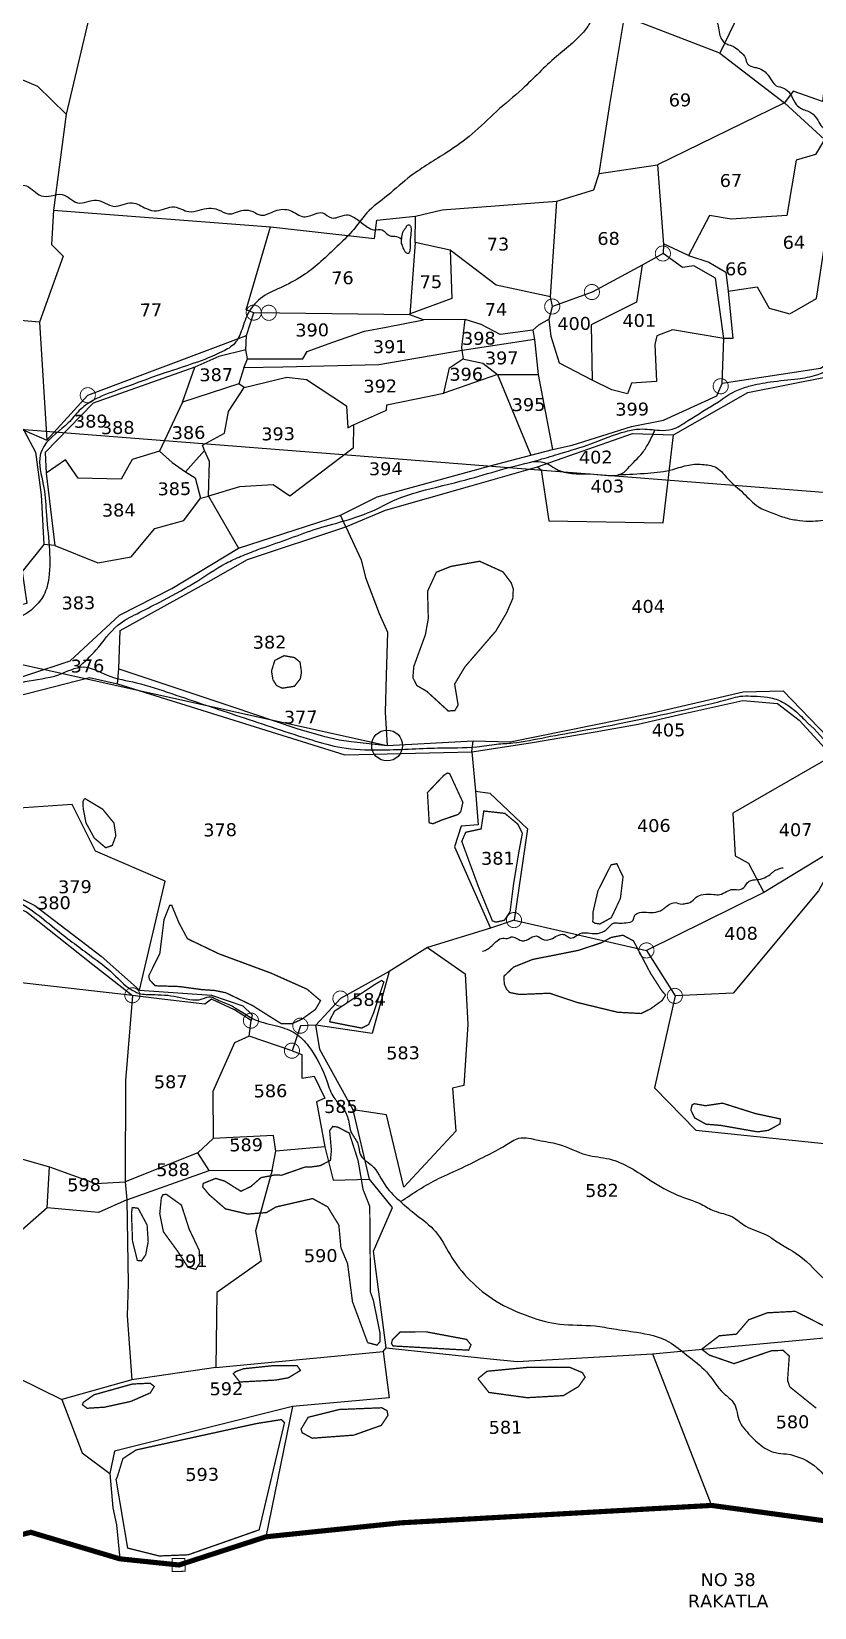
# Model space of a CAD drawing. Header units: inches. Extents: x 732949 to 750565, y 1640350 to 1646067.
# Drawn here: x 743009 to 744228, y 1641707 to 1644160 of the extents above; entities that cross this region are included whole.
import ezdxf
from ezdxf.enums import TextEntityAlignment as Align

# ---------------------------------------------------------------- set-up
doc = ezdxf.new("R2010")
doc.units = ezdxf.units.IN
doc.header["$MEASUREMENT"] = 0
doc.linetypes.add('ACAD_ISO02W100', pattern=[15, 12, -3])
for name, color, linetype in [('HILL', 223, 'Continuous'), ('PLOT', 7, 'Continuous'), ('PLOT NO', 7, 'Continuous'), ('ROADS', 6, 'Continuous'), ('TANKS-STREAM', 4, 'Continuous'), ('VILLAGE BOUNDRY', 5, 'Continuous'), ('VILLAGE STONES', 240, 'Continuous')]:
    doc.layers.add(name, color=color, linetype=linetype)
doc.styles.get("Standard").update_dxf_attribs({"font": 'verdana.ttf'})

msp = doc.modelspace()

# ---------------------------------------------------------------- hatches: boundary and pattern name
at = {"layer": 'VILLAGE STONES'}
h = msp.add_hatch(color=256, dxfattribs=at)
edge = h.paths.add_edge_path(flags=16)
edge.add_arc((743991.7, 1643814.8), 11.1, -4.323, 355.677)
edge = h.paths.add_edge_path()
edge.add_arc((743991.7, 1643814.8), 12.5, -4.323, 355.677)
h = msp.add_hatch(color=256, dxfattribs=at)
edge = h.paths.add_edge_path(flags=16)
edge.add_arc((743881.2, 1643754.8), 11.1, -4.323, 355.677)
edge = h.paths.add_edge_path()
edge.add_arc((743881.2, 1643754.8), 12.5, -4.323, 355.677)
h = msp.add_hatch(color=256, dxfattribs=at)
edge = h.paths.add_edge_path(flags=16)
edge.add_arc((743355, 1643722.8), 11.1, -4.323, 355.677)
edge = h.paths.add_edge_path()
edge.add_arc((743355, 1643722.8), 12.5, -4.323, 355.677)
h = msp.add_hatch(color=256, dxfattribs=at)
edge = h.paths.add_edge_path(flags=16)
edge.add_arc((743378.4, 1643722.5), 11.1, -4.323, 355.677)
edge = h.paths.add_edge_path()
edge.add_arc((743378.4, 1643722.5), 12.5, -4.323, 355.677)
h = msp.add_hatch(color=256, dxfattribs=at)
edge = h.paths.add_edge_path(flags=16)
edge.add_arc((743819.5, 1643732.3), 11.1, -4.323, 355.677)
edge = h.paths.add_edge_path()
edge.add_arc((743819.5, 1643732.3), 12.5, -4.323, 355.677)
h = msp.add_hatch(color=256, dxfattribs=at)
edge = h.paths.add_edge_path(flags=16)
edge.add_arc((744081.7, 1643608.2), 11.1, -4.323, 355.677)
edge = h.paths.add_edge_path()
edge.add_arc((744081.7, 1643608.2), 12.5, -4.323, 355.677)
h = msp.add_hatch(color=256, dxfattribs=at)
edge = h.paths.add_edge_path(flags=16)
edge.add_arc((743096.7, 1643594.2), 11.1, -4.323, 355.677)
edge = h.paths.add_edge_path()
edge.add_arc((743096.7, 1643594.2), 12.5, -4.323, 355.677)
h = msp.add_hatch(color=256, dxfattribs=at)
edge = h.paths.add_edge_path(flags=16)
edge.add_arc((743760, 1642777.3), 11.1, -4.323, 355.677)
edge = h.paths.add_edge_path()
edge.add_arc((743760, 1642777.3), 12.5, -4.323, 355.677)
h = msp.add_hatch(color=256, dxfattribs=at)
edge = h.paths.add_edge_path(flags=16)
edge.add_arc((743966.1, 1642730.1), 11.1, -4.323, 355.677)
edge = h.paths.add_edge_path()
edge.add_arc((743966.1, 1642730.1), 12.5, -4.323, 355.677)
h = msp.add_hatch(color=256, dxfattribs=at)
edge = h.paths.add_edge_path(flags=16)
edge.add_arc((743166.1, 1642660.3), 11.1, -4.323, 355.677)
edge = h.paths.add_edge_path()
edge.add_arc((743166.1, 1642660.3), 12.5, -4.323, 355.677)
h = msp.add_hatch(color=256, dxfattribs=at)
edge = h.paths.add_edge_path(flags=16)
edge.add_arc((743489.9, 1642655.2), 11.1, -4.323, 355.677)
edge = h.paths.add_edge_path()
edge.add_arc((743489.9, 1642655.2), 12.5, -4.323, 355.677)
h = msp.add_hatch(color=256, dxfattribs=at)
edge = h.paths.add_edge_path(flags=16)
edge.add_arc((744010.3, 1642659.3), 11.1, -4.323, 355.677)
edge = h.paths.add_edge_path()
edge.add_arc((744010.3, 1642659.3), 12.5, -4.323, 355.677)
h = msp.add_hatch(color=256, dxfattribs=at)
edge = h.paths.add_edge_path(flags=16)
edge.add_arc((743350.6, 1642620.9), 11.1, -4.323, 355.677)
edge = h.paths.add_edge_path()
edge.add_arc((743350.6, 1642620.9), 12.5, -4.323, 355.677)
h = msp.add_hatch(color=256, dxfattribs=at)
edge = h.paths.add_edge_path(flags=16)
edge.add_arc((743427.5, 1642613), 11.1, -4.323, 355.677)
edge = h.paths.add_edge_path()
edge.add_arc((743427.5, 1642613), 12.5, -4.323, 355.677)
h = msp.add_hatch(color=256, dxfattribs=at)
edge = h.paths.add_edge_path(flags=16)
edge.add_arc((743414.4, 1642574.1), 11.1, -4.323, 355.677)
edge = h.paths.add_edge_path()
edge.add_arc((743414.4, 1642574.1), 12.5, -4.323, 355.677)

# ---------------------------------------------------------------- linework, layer by layer
at = {"layer": 'HILL', "ltscale": 10, "const_width": 2.03}
for points in [[(743624.2, 1643133.4), (743657.6, 1643102.8), (743667.9, 1643103.4), (743673, 1643112), (743667.6, 1643144.7), (743683.9, 1643171.8), (743731.8, 1643227.2), (743748.3, 1643255.3), (743758.1, 1643277.9), (743758.9, 1643292.7), (743755.5, 1643302.4), (743742.8, 1643319.3), (743706.5, 1643335.8), (743661.9, 1643327.8), (743639.2, 1643318.8), (743625.5, 1643289.1), (743626.6, 1643246.7), (743622.1, 1643221.6), (743604.1, 1643172.2), (743602.6, 1643154.5), (743608.8, 1643142.3), (743624.2, 1643133.4)], [(743390.4, 1643142.5), (743399.2, 1643138.2), (743418.3, 1643141.2), (743427.4, 1643152.9), (743429.3, 1643163.4), (743426.9, 1643178.9), (743418.4, 1643185.9), (743402, 1643188.8), (743387.7, 1643181.4), (743382.6, 1643165), (743384.8, 1643151.5), (743390.4, 1643142.5)], [(743625.3, 1642975.7), (743651, 1643002.8), (743656.1, 1643006.2), (743659.9, 1643005.2), (743680.4, 1642960.7), (743677.2, 1642946.2), (743673.1, 1642941.7), (743658.9, 1642936.9), (743647.2, 1642932.9), (743634, 1642927.3), (743628, 1642928.7), (743625.3, 1642975.7)], [(743092.1, 1642966.6), (743119.8, 1642949.9), (743137.4, 1642928.4), (743140.4, 1642908.8), (743134.8, 1642893.5), (743124.6, 1642889.9), (743106.8, 1642905), (743093.9, 1642928.6), (743089.6, 1642950.9), (743089, 1642961.8), (743091.9, 1642966.7)], [(743678.7, 1642899.9), (743704.7, 1642829), (743726.3, 1642776.3), (743731.7, 1642774.1), (743745, 1642777), (743753.9, 1642790.4), (743759.5, 1642834.8), (743767.6, 1642883.7), (743773, 1642912.3), (743766.1, 1642926.4), (743745.8, 1642943.4), (743713, 1642947.1), (743708.8, 1642919.2), (743684.9, 1642914), (743678.7, 1642899.9)], [(743885.6, 1642772.5), (743893.7, 1642771.3), (743911.5, 1642781.1), (743925.6, 1642811.1), (743929.7, 1642844.8), (743919.9, 1642865.1), (743911.1, 1642863.3), (743890.6, 1642822.9), (743883.1, 1642790.6), (743882.6, 1642774.8), (743885.6, 1642772.5)], [(743227.3, 1642800.4), (743238.3, 1642773.6), (743251.8, 1642748.3), (743301.3, 1642724.6), (743381.8, 1642694.8), (743438.1, 1642669.7), (743458.9, 1642651.9), (743450.9, 1642638.2), (743429.8, 1642623), (743414.6, 1642616.1), (743398, 1642615.9), (743352.9, 1642644.4), (743311.5, 1642664.2), (743293.8, 1642667.8), (743274.4, 1642669.1), (743238.9, 1642673.9), (743201.6, 1642675.1), (743192.9, 1642684.2), (743191.5, 1642690.4), (743208.8, 1642725.3), (743215.3, 1642778), (743224.2, 1642800.3), (743227.3, 1642800.4)], [(743744.4, 1642690), (743759.4, 1642704.2), (743788.8, 1642716), (743860.1, 1642730.2), (743896, 1642742), (743911.1, 1642750.3), (743929.5, 1642753.8), (743946, 1642744.9), (743972.3, 1642694.9), (743990, 1642667.3), (743995.9, 1642660.6), (743990.4, 1642652.1), (743972.5, 1642639.1), (743957.7, 1642631.9), (743921.2, 1642633.9), (743858.1, 1642649.2), (743815.4, 1642663.5), (743768.7, 1642661.5), (743753.3, 1642664.6), (743748.3, 1642670), (743744.8, 1642677.9), (743744.4, 1642690)], [(743473.5, 1642622), (743480.8, 1642635.7), (743542.8, 1642676.7), (743553.9, 1642683.3), (743557.4, 1642681), (743541.5, 1642632.9), (743533.8, 1642614.8), (743522.9, 1642609.2), (743473.3, 1642619), (743473.5, 1642622)], [(744041.6, 1642491.4), (744058.1, 1642488.4), (744084.4, 1642492.4), (744136, 1642476.1), (744174.6, 1642467.8), (744174, 1642460.1), (744155.9, 1642450.1), (744139.1, 1642447.7), (744082.1, 1642457.7), (744058.6, 1642459.7), (744041.1, 1642469.5), (744035.2, 1642481.8), (744037.3, 1642489.9), (744040.6, 1642491.4), (744041.6, 1642491.4)], [(743276.1, 1642367.4), (743295.9, 1642375.3), (743309.7, 1642371.1), (743335, 1642355.2), (743350.7, 1642362.8), (743366.3, 1642376.5), (743388.5, 1642380.8), (743398.2, 1642380.2), (743434.6, 1642392.9), (743442.2, 1642392.8), (743458.3, 1642395.1), (743474.3, 1642403.3), (743475.8, 1642418.7), (743473.1, 1642449.6), (743477.9, 1642456.1), (743485.5, 1642455.2), (743503.6, 1642445.8), (743517.3, 1642403.4), (743525.1, 1642357.9), (743535.5, 1642331.7), (743536, 1642272.8), (743536.6, 1642198), (743541.1, 1642185.6), (743546.8, 1642157.6), (743551.3, 1642135.1), (743551.3, 1642120.9), (743546.8, 1642115.8), (743532.2, 1642119.7)], [(743532.2, 1642119.7), (743508.6, 1642183.5), (743501, 1642242.6), (743490.6, 1642267.4), (743487.4, 1642302.6), (743470, 1642331), (743446.6, 1642343.9), (743389.5, 1642330.8), (743374.8, 1642322.1), (743345.4, 1642319.8), (743310.9, 1642327.9), (743285.4, 1642350.1), (743275.6, 1642362), (743276.1, 1642367.4)], [(743264.8, 1642233.7), (743271.2, 1642243.8), (743270, 1642263.6), (743254.3, 1642296.7), (743242.4, 1642333.7), (743219, 1642350.5), (743213.5, 1642350), (743211.1, 1642344.8), (743208.7, 1642320.4), (743214.4, 1642292.2), (743236.7, 1642261.6), (743252.6, 1642237), (743264.8, 1642233.7)], [(743167.1, 1642329.9), (743175, 1642328.8), (743189, 1642302.7), (743190.7, 1642276.8), (743186.8, 1642256.4), (743180.3, 1642246.9), (743173.8, 1642247.6), (743166.3, 1642277.7), (743164.7, 1642321.2), (743165.9, 1642330), (743167.1, 1642329.9)], [(744052, 1642109.4), (744079.3, 1642130.3), (744106.1, 1642132.9), (744125.3, 1642155.3), (744154.3, 1642166.1), (744197.8, 1642168.4), (744273.7, 1642129.8)], [(743570.8, 1642124.2), (743582.9, 1642136.4), (743623.2, 1642136.5), (743686.3, 1642124.7), (743693.1, 1642116.2), (743689.4, 1642107.9), (743571.6, 1642114.5), (743569.3, 1642118.3), (743570.8, 1642124.2)], [(744230.4, 1642017.6), (744189.3, 1642050.7), (744185.7, 1642061), (744188.4, 1642098.8), (744179, 1642107.5), (744161.4, 1642107.3), (744128.2, 1642095.9), (744102.5, 1642087), (744064.2, 1642100.2), (744052, 1642109.4)], [(743323.1, 1642071.4), (743333.2, 1642058.4), (743389.4, 1642061.4), (743408.9, 1642065), (743427.7, 1642076.4), (743422.3, 1642084), (743384, 1642083.7), (743338.9, 1642079), (743326.6, 1642074.5), (743323.1, 1642071.4)], [(743704.3, 1642063), (743721, 1642042.1), (743780.3, 1642034), (743836.8, 1642037.2), (743860.5, 1642051.4), (743870.7, 1642066), (743866.3, 1642073), (743846.4, 1642081.4), (743783.7, 1642081.4), (743718, 1642075.1), (743703.8, 1642063.6)], [(743089.9, 1642026.8), (743106.4, 1642038.5), (743144.9, 1642049.3), (743166.4, 1642055.3), (743193.8, 1642056.5), (743200.2, 1642051.4), (743193.9, 1642041.4), (743163.7, 1642028.2), (743122.7, 1642019.2), (743095.6, 1642017.5), (743088.3, 1642023), (743089.9, 1642026.8)], [(743428.6, 1641985.2), (743430.3, 1641979.4), (743446, 1641970.9), (743510.6, 1641975.7), (743553.5, 1641990.9), (743563.9, 1642006.5), (743562.4, 1642013.7), (743554.3, 1642018.3), (743488.3, 1642015.6), (743439.7, 1642003.5), (743428.6, 1641985.2)], [(743142.7, 1641910.9), (743151.3, 1641939.1), (743171.7, 1641952.6), (743359.1, 1641993.7), (743398.2, 1641999.9), (743402.8, 1641995.1), (743376.3, 1641883), (743363.4, 1641828.3), (743253.1, 1641789.5), (743208, 1641787.6), (743158.7, 1641799.9), (743140.7, 1641906.7), (743142.7, 1641910.9)]]:
    msp.add_lwpolyline(points, dxfattribs=at)
at = {"layer": 'PLOT'}
for points in [[(743201.1, 1644631), (743140.3, 1644359.1), (743063, 1644031.6)], [(744083.9, 1643612.4), (744086.3, 1643682.7), (744073.7, 1643776.6), (744040.1, 1643795.7), (744022.1, 1643792.8), (743992, 1643814.7), (743959.6, 1643796.4), (743881.5, 1643754.7), (743819.8, 1643732.2), (743816.6, 1643747.6), (743826.7, 1643896), (743884.4, 1643914.1), (743892.5, 1643939.2), (743909.3, 1644046.8), (743932.2, 1644183.6), (743964.3, 1644302.6), (743987, 1644455.4)], [(744284.1, 1644412.4), (744240, 1644051.3), (744194.3, 1644067.3), (744181.2, 1644049.1), (743983.5, 1643952.9)], [(743964.3, 1644302.6), (744060.7, 1644254.8), (744049.9, 1644215.3), (744109.3, 1644186.6), (744080.2, 1644126.4), (743932.2, 1644183.6)], [(742663.8, 1644269.8), (742868.5, 1644243.4), (742853.4, 1644202.7), (742894.3, 1644193.6), (742883.2, 1644166.5), (742944.2, 1644145.6), (742940.4, 1644108), (743018.3, 1644075.2), (743063, 1644031.6), (743043.4, 1643882.1), (743040, 1643829), (743058.6, 1643810.6), (743021.4, 1643707.9), (742840.9, 1643723.7), (742814.2, 1643706.8), (742762.5, 1643726.3), (742782.4, 1643874.5), (742796.4, 1643966.9), (742853.4, 1644202.7)], [(744080.2, 1644126.4), (744181.2, 1644049.1)], [(744181.2, 1644049.1), (744243.3, 1643992.4), (744289.5, 1643951.6), (744339.6, 1643952.9)], [(744243.3, 1643992.4), (744229.4, 1643969), (744199.1, 1643959.8), (744184.5, 1643874.1), (744097.7, 1643868.3), (744064.2, 1643873.8), (744031.8, 1643811.9), (743992.6, 1643829.9)], [(743892.5, 1643939.2), (743983.5, 1643952.9), (743992.7, 1643828.8), (743992, 1643814.7)], [(743043.4, 1643882.1), (743380.9, 1643856.3), (743542.7, 1643838.3), (743546.7, 1643866.7), (743606.9, 1643872.9), (743648.1, 1643882.5), (743826.7, 1643896)], [(743606, 1643832.1), (743598.1, 1643719.2), (743355.2, 1643722.7), (743343.3, 1643726.9), (743380.9, 1643856.3)], [(743816.6, 1643747.6), (743732, 1643765.4), (743660.8, 1643819.9), (743606, 1643832.1), (743606.9, 1643872.9)], [(744093.1, 1643756), (744138.5, 1643762.8), (744157.1, 1643729.9), (744189.5, 1643720.7), (744230.6, 1643744.9), (744243.9, 1643829.6), (744265.1, 1643856.6), (744348.7, 1643871.3), (744360.3, 1643835.6), (744377.7, 1643730.3)], [(743660.8, 1643819.9), (743663.4, 1643744.9), (743598.2, 1643720.8)], [(744031.8, 1643811.9), (744063.1, 1643801.1), (744089.4, 1643785.7), (744093.1, 1643756), (744100.4, 1643682.7), (744086.3, 1643682.7)], [(743959.6, 1643796.4), (743950.7, 1643738.8), (743879.9, 1643703.8), (743881.6, 1643617.4)], [(744086.3, 1643682.7), (744006.9, 1643696), (743982.4, 1643686.9), (743979.3, 1643673.3), (743981.9, 1643615.6), (743942.6, 1643613.1), (743936.5, 1643596.5), (743912, 1643602.7), (743881.6, 1643617.4), (743830.6, 1643644), (743817.8, 1643685.5), (743814.8, 1643712.7), (743819.8, 1643732.2)], [(742564.5, 1643596.1), (742699.5, 1643573.5), (742837.2, 1643515.8), (742863.1, 1643506.3), (742880.7, 1643530.7), (742920.3, 1643542), (742955.3, 1643538.8), (742964.2, 1643552.2), (742984.2, 1643551), (742997.4, 1643539.7), (743032.7, 1643524.1), (743097, 1643594.2), (743343.5, 1643687), (743355.2, 1643722.7)], [(743021.4, 1643707.9), (743032.7, 1643524.1)], [(743345, 1643650.8), (743431.3, 1643650.7), (743438.2, 1643662.5), (743476.6, 1643676.5), (743527.5, 1643694), (743561.3, 1643700.2), (743619.4, 1643711.3)], [(743498.4, 1643389.6), (743559.8, 1643415.4), (743691.1, 1643452.5), (743796.4, 1643483), (743944.6, 1643534.9), (744008.4, 1643532.8), (744123.7, 1643598.2), (744246.6, 1643622.8), (744351.3, 1643679.6), (744390.1, 1643712.7), (744377.5, 1643726.1)], [(743789.4, 1643695.6), (743738.2, 1643688.8), (743708.9, 1643704.1), (743684, 1643711.9), (743619.4, 1643711.3), (743598.1, 1643719.2)], [(743792, 1643681.2), (743679.1, 1643663.9), (743678.9, 1643668.6), (743684, 1643711.9)], [(743814.8, 1643712.7), (743798.3, 1643703.5), (743789.4, 1643695.6), (743792, 1643681.2), (743797.5, 1643626.3), (743820, 1643509.6)], [(743679.1, 1643663.9), (743549.5, 1643641.4), (743400.4, 1643637.7), (743339.4, 1643636.8), (743345, 1643650.8), (743342.7, 1643664.8), (743343.5, 1643687)], [(744319.5, 1643686.9), (744236.9, 1643636), (744083.9, 1643612.4)], [(743342.7, 1643664.8), (743300.4, 1643654.4), (743263.2, 1643637.7), (743105.3, 1643581.6), (743030.3, 1643505.1), (743032, 1643473), (743045.6, 1643360.4), (743028.3, 1643361.9)], [(743340.2, 1643606.1), (743406.7, 1643622.5), (743437.2, 1643618.9), (743499.1, 1643577.6), (743501.2, 1643543.6), (743510.3, 1643548.1), (743561.6, 1643571.2), (743561.9, 1643579.3), (743650.7, 1643597.6), (743659.8, 1643636.6), (743681.6, 1643651.6), (743679.4, 1643664)], [(743145.2, 1643168.4), (743320.7, 1643109.6), (743422.1, 1643075.6), (743463.3, 1643063.6), (743488, 1643057.7), (743506.8, 1643055.2), (743562.5, 1643049), (743696.4, 1643056.2), (743754, 1643055), (743969.1, 1643098.2), (744116.4, 1643132.4), (744178.7, 1643134.3), (744247.9, 1643062.3), (744281.1, 1643085.7), (744355.9, 1643098.2), (744363.6, 1643118), (744411.5, 1643131.1), (744421.1, 1643198.1), (744468.1, 1643179.2), (744481.2, 1643336.2), (744488.1, 1643424.1), (744495.5, 1643639.8)], [(743339.4, 1643636.8), (743332, 1643612.1), (743244.3, 1643583.2), (743263.2, 1643637.7)], [(743680, 1643650.6), (743711.4, 1643644.1), (743734.1, 1643626.4), (743650.7, 1643597.6)], [(742683, 1643099.4), (742683.3, 1643115.1), (742779.4, 1643118.7), (742870.9, 1643115.5), (743069.1, 1643180.8), (743146, 1643252), (743227.7, 1643293.2), (743331, 1643356.1), (743489.9, 1643407.6), (743547.2, 1643436.2), (743723, 1643484.1), (743786, 1643500.7), (743820, 1643509.6), (743850.3, 1643516.3), (743943.1, 1643545.4), (743992.6, 1643555.6), (744075.4, 1643593.5), (744083.9, 1643612.4)], [(743278.4, 1643508.4), (743275.4, 1643516.7), (743309.4, 1643535.4), (743315.6, 1643569), (743340.2, 1643606.1), (743332, 1643612.1)], [(743734.1, 1643626.4), (743797.5, 1643626.3)], [(743734.1, 1643626.4), (743786, 1643500.7)], [(743244.3, 1643583.2), (743208.2, 1643507), (743166, 1643494.4), (743148.5, 1643463.4), (743081.8, 1643465.2), (743061.8, 1643493.4), (743032, 1643473)], [(742997.4, 1643539.7), (743015.1, 1643505.6), (743024.1, 1643439), (743028.3, 1643361.9), (742994.5, 1643320.1), (743001.6, 1643270.2), (742946.8, 1643255.8), (742871, 1643298.6)], [(743510.3, 1643548.1), (743509.5, 1643511.6), (743411.1, 1643436.9), (743385, 1643454.6), (743332.7, 1643451.7), (743284.3, 1643437.2)], [(743796.4, 1643483), (743802.3, 1643477.9), (743814.4, 1643398.6), (743992, 1643395.4), (744008.4, 1643532.8)], [(743208.2, 1643507), (743228.2, 1643489.6), (743248.8, 1643474.9), (743263.6, 1643465.4), (743272.2, 1643433.8)], [(743284.3, 1643437.2), (743285.9, 1643491.1), (743278.4, 1643508.4), (743248.8, 1643474.9)], [(743045.6, 1643360.4), (743112.3, 1643333.1), (743164, 1643342.7), (743200.8, 1643386.6), (743246.2, 1643399.2), (743272.2, 1643433.8), (743284.3, 1643437.2), (743331, 1643356.1)], [(742701.8, 1643092.2), (742755.8, 1643095.2), (742874.7, 1643097.7), (743004.6, 1643130.4), (743099.5, 1643154.8), (743142.8, 1643145), (743145.2, 1643168.4), (743147.2, 1643228.1), (743288.6, 1643306.4), (743345.3, 1643338.6), (743498.4, 1643389.6), (743489.9, 1643407.6)], [(743498.4, 1643389.6), (743522.2, 1643338.1), (743528.8, 1643310.7), (743549.9, 1643254.6), (743563.3, 1643225.2), (743561.2, 1643158), (743559.3, 1643100.7), (743562.5, 1643049)], [(743142.8, 1643145), (743496.9, 1643034.6), (743694.4, 1643039.3), (743696.4, 1643056.2)], [(743694.4, 1643039.3), (743785.9, 1643053.4), (743886.4, 1643070.5), (743953.3, 1643082.4), (744022.6, 1643098.1), (744115.9, 1643119.3), (744170.2, 1643114.3), (744203.8, 1643088.6), (744238.3, 1643050.4), (744254.5, 1643032.5), (744100.4, 1642943.9), (744104.4, 1642877.5), (744124.9, 1642865.8), (744148.9, 1642820.2), (743966.3, 1642730), (744010.6, 1642659.2), (743978.7, 1642516.2), (744042.8, 1642450.3), (744312.7, 1642422.4), (744298.8, 1642132.1), (744299.2, 1642013.8), (744442.5, 1641926.1), (744446.1, 1641916.8), (744495.2, 1641882.2)], [(743694.4, 1643039.3), (743700, 1642977.8), (743722.4, 1642975), (743781.2, 1642919.5), (743760.3, 1642777.3), (743966.3, 1642730)], [(743700, 1642977.8), (743704.1, 1642925.5), (743677.6, 1642923.5), (743667.2, 1642891.5), (743723.6, 1642765)], [(742780.5, 1642893.7), (742778.6, 1642901.2), (742890.9, 1642876.3), (742891.9, 1642861.2), (743014.1, 1642800), (743093.1, 1642739.9), (743117.7, 1642721.2), (743177.3, 1642668.5), (743217.2, 1642837.9), (743108.6, 1642884.5), (743072.3, 1642957.1), (742921.4, 1642947), (742890.9, 1642876.3)], [(742783, 1642883.4), (742866.9, 1642869.5), (742909.5, 1642829), (743001.2, 1642790.4), (743104.6, 1642708.2), (743166.4, 1642660.2), (743155.6, 1642527.7), (743154.7, 1642369.8), (743157.4, 1642341.9), (743159.3, 1642211.1), (743157.9, 1642161.4), (743165.2, 1642061.9), (743056.2, 1642031.2), (743088, 1641947.9), (743131.1, 1641915.8), (743135.9, 1641862.7), (743141.4, 1641835.9), (743146.4, 1641783.2)], [(744271.3, 1642892.1), (744233.8, 1642823), (744101.3, 1642663.5), (744010.6, 1642659.2)], [(744269.4, 1642893.5), (744148.9, 1642820.2)], [(742689.4, 1642782.4), (742689, 1642671.5), (742679.8, 1642574.2), (742682.4, 1642551.9), (742678.5, 1642455.2), (742711.5, 1642411.5), (742706.9, 1642390.8), (742782.1, 1642387.8), (742884.6, 1642403.9), (742943.8, 1642420), (743036.9, 1642393.4), (743108.9, 1642367.3), (743154.7, 1642369.8)], [(743760.3, 1642777.3), (743723.6, 1642765), (743625.6, 1642734.5), (743565.9, 1642697.5), (743490.2, 1642655.1), (743451.8, 1642613.7), (743427.8, 1642612.9), (743414.7, 1642574), (743347.6, 1642596.6), (743350.9, 1642620.8), (743324.8, 1642637.4), (743289, 1642654.3), (743279.1, 1642646.7), (743207.8, 1642654.7), (743166.4, 1642660.2)], [(743625.6, 1642734.5), (743684.1, 1642693.9), (743688.3, 1642614.7), (743681.9, 1642519.8), (743664.4, 1642515.6), (743669.4, 1642448.6), (743588.4, 1642361.8), (743561.7, 1642474.4), (743509.8, 1642482.2)], [(743166.4, 1642660.2), (742883.4, 1642692.1), (742689, 1642671.5)], [(743565.9, 1642697.5), (743539.5, 1642601), (743451.8, 1642613.7)], [(743177.3, 1642668.5), (743289.2, 1642660.6), (743338, 1642643.8), (743352.3, 1642629.6), (743350.9, 1642620.8)], [(743465.5, 1642424.4), (743478.5, 1642372.6), (743535.3, 1642374.3), (743509.8, 1642482.2), (743457.7, 1642575.7), (743451.8, 1642613.7)], [(743347.6, 1642596.6), (743324.9, 1642586.4), (743291.3, 1642510.6), (743291.7, 1642437.2), (743267.8, 1642415.2), (743154.7, 1642369.8)], [(743414.7, 1642574), (743429.7, 1642567.9), (743429.7, 1642531.2), (743449.1, 1642534.6), (743465.7, 1642500.4), (743452.4, 1642494.6), (743465.5, 1642424.4), (743389.5, 1642417.8)], [(743285.4, 1642387.7), (743383.7, 1642388.3), (743389.5, 1642417.8), (743385.9, 1642441.8), (743291.7, 1642437.2)], [(743157.4, 1642341.9), (743285.4, 1642387.7), (743267.8, 1642415.2)], [(742782.1, 1642387.8), (742736.2, 1642307.5), (742736.6, 1642303.5), (742775.1, 1642272.3), (742790.5, 1642218.1), (742798.1, 1642090.8), (742949.3, 1642083.8), (743056.2, 1642031.2)], [(743033.4, 1642329.3), (742972.1, 1642275.7), (742948.4, 1642281.4), (742934, 1642278.2), (742904.1, 1642376.3), (742887.7, 1642379.5), (742884.6, 1642403.9)], [(743157.4, 1642341.9), (743113.4, 1642322), (743033.4, 1642329.3), (743036.9, 1642393.4)], [(743383.7, 1642388.3), (743357.5, 1642293.9), (743366.6, 1642246.5), (743297.5, 1642197.8), (743295.9, 1642081.1), (743165.2, 1642061.9)], [(743295.9, 1642081.1), (743556.5, 1642105.9), (743561, 1642111.8), (743541.3, 1642261.9), (743571, 1642329.9), (743535.3, 1642374.3)], [(743561, 1642111.8), (743717.5, 1642095.2), (743764.7, 1642090.1), (743975.3, 1642102.4), (744298.8, 1642132.1)], [(743556.5, 1642105.9), (743565.5, 1642034), (743415.2, 1642020.3), (743138.1, 1641951), (743131.1, 1641915.8)], [(743975.3, 1642102.4), (744067.4, 1641866.3)], [(743415.2, 1642020.3), (743374, 1641817.5)]]:
    msp.add_lwpolyline(points, dxfattribs=at)
at = {"layer": 'ROADS'}
for points in [[(744220.3, 1644435.4), (744191.9, 1644403.2), (744126.6, 1644358.4), (744071.7, 1644338.3), (744012.8, 1644322.6), (743972.4, 1644318.5), (743952, 1644305.5), (743934.1, 1644284.3), (743905.3, 1644225.9), (743886, 1644188.1), (743872.8, 1644165.6), (743825.9, 1644121.3), (743772.7, 1644070.8), (743732.7, 1644035.9), (743694.8, 1644001), (743655.9, 1643972.4), (743599.6, 1643935.5), (743562.9, 1643905), (743531.1, 1643878.1), (743507.7, 1643848.8), (743484.7, 1643826.1), (743459.6, 1643802.3), (743434.7, 1643782.6), (743400.7, 1643763.4), (743369, 1643747.3), (743347.1, 1643723.6), (743336.7, 1643696.8), (743325.2, 1643674.8), (743306.3, 1643662.1), (743216.8, 1643628.9), (743144.9, 1643602.9), (743104.4, 1643585.8), (743083.4, 1643570.4), (743066.3, 1643551.2), (743028.4, 1643514.5), (743022.8, 1643501.1), (743027.5, 1643455.2), (743031.9, 1643413.6), (743036.5, 1643359.4), (743036, 1643310.2), (743028.2, 1643283.2), (743013.3, 1643264.2), (742999.3, 1643253.3), (742959.6, 1643235.9), (742933.9, 1643212.2), (742902.4, 1643178.9), (742885.7, 1643155.2), (742879.1, 1643137.7), (742884.4, 1643111.1)], [(743081.7, 1643170.4), (743109.7, 1643197.8), (743143.7, 1643236.5), (743173.3, 1643254.2), (743207.7, 1643271.8), (743261.6, 1643301.6), (743312, 1643332.7), (743335, 1643343.5), (743361.5, 1643353.9), (743406.4, 1643369.7), (743449.1, 1643385), (743495.7, 1643398.7), (743543.7, 1643416), (743576.8, 1643432.1), (743613.1, 1643444.3), (743685.2, 1643462.6), (743738.9, 1643478), (743799.2, 1643493.8), (743833.2, 1643503.8), (743879.5, 1643518.6), (743934.2, 1643538), (743955.9, 1643541.6), (743986.6, 1643539.7), (744005.9, 1643541.2), (744030, 1643554.1), (744078, 1643584.1), (744104, 1643600.3), (744125.6, 1643608.3), (744159.2, 1643614.9), (744201.6, 1643619.9), (744231.2, 1643625.8), (744249.8, 1643634), (744278.7, 1643648.6), (744319.4, 1643673.9), (744364.5, 1643703.9), (744404.4, 1643726.5), (744432.4, 1643739.7), (744451, 1643745.7), (744480.6, 1643743.7), (744562.1, 1643742.3), (744651.2, 1643739.8), (744700, 1643736), (744716.3, 1643723.1), (744731.4, 1643717.8), (744755.4, 1643718.5), (744793.1, 1643720.6), (744859.6, 1643721.4), (744900.7, 1643714.4), (744919.8, 1643708.9), (744943.8, 1643710.9), (744960.9, 1643721.4), (744980.4, 1643738.3), (744994.7, 1643750.3), (745007.8, 1643762.2), (745034.8, 1643778.7), (745051, 1643791.1), (745076.8, 1643802.4), (745126.5, 1643809.4), (745172.9, 1643819), (745221.6, 1643817), (745250.3, 1643817.1), (745293.6, 1643804.3), (745331.1, 1643789.8), (745363, 1643778.4), (745393.4, 1643768.6), (745428, 1643760.2), (745462.1, 1643748.6), (745487.7, 1643739.9), (745510.3, 1643736.5), (745529.9, 1643732.7), (745552.9, 1643725), (745577.8, 1643727.2), (745600.7, 1643731.4), (745614.2, 1643735.8), (745626.1, 1643742.6), (745637.7, 1643761.8), (745651.3, 1643785.2), (745664.6, 1643800.6), (745686.3, 1643814.8), (745703.8, 1643826.1), (745728.6, 1643835.7), (745753.8, 1643842.8), (745780.6, 1643849.4), (745810, 1643857.5), (745837.9, 1643857.5), (745902, 1643860.4), (745982.4, 1643864.3), (746068.1, 1643868.4), (746122.2, 1643885.7), (746165.6, 1643901.2), (746194.6, 1643909.2)], [(743787.4, 1643490.6), (743806.9, 1643489.5), (743828.9, 1643477.8), (743853.4, 1643472.2), (743878.5, 1643471.9), (743922.5, 1643470.5), (743930.9, 1643474), (743937.1, 1643480.2), (743959.9, 1643504.8), (743969.9, 1643520.3), (743979.5, 1643540.2)], [(743922.6, 1643470.6), (743968.1, 1643472.9), (744007.3, 1643478.8), (744031.9, 1643485.6), (744056, 1643486.4), (744076.1, 1643480.8), (744092.8, 1643464), (744116.8, 1643441.9), (744140.7, 1643420.3), (744161.5, 1643411), (744183.1, 1643403.4), (744204.4, 1643399.3), (744225.3, 1643398.3), (744256.7, 1643402.1), (744293.5, 1643404.2), (744327, 1643405.6), (744352.1, 1643409.1), (744377.1, 1643410.8), (744399.2, 1643409.2), (744427.3, 1643404.7), (744466.6, 1643394.1), (744486.1, 1643390), (744515.2, 1643387), (744562.6, 1643384.2), (744608.3, 1643379.6), (744627.8, 1643375.4), (744654.6, 1643372.4), (744675.2, 1643371.9), (744698.6, 1643367), (744720.3, 1643359.4), (744738.2, 1643348.4), (744766.3, 1643333.5), (744788.4, 1643324.2), (744799.3, 1643319.7), (744812.9, 1643315.5), (744825.5, 1643312.2), (744836, 1643312.5), (744842.4, 1643313.5), (744849.4, 1643319.7), (744871.9, 1643337.3), (744884.2, 1643351.3), (744896.3, 1643357.9), (744910.8, 1643361.8), (744927.9, 1643358.2), (744939.3, 1643358.8), (744967.1, 1643364), (744985.5, 1643364), (745013.6, 1643356.2), (745043.1, 1643348.3), (745077.5, 1643341.4), (745117.8, 1643331.3), (745142.9, 1643324.1), (745166.1, 1643318.5), (745195.4, 1643314.5), (745223.4, 1643307.8), (745240.7, 1643303.5), (745266.3, 1643303), (745285.7, 1643308.9), (745302.5, 1643327.8), (745323.9, 1643340.6), (745349.8, 1643343.3), (745379.6, 1643338.6), (745422.5, 1643331.2), (745447.5, 1643325.2), (745477.3, 1643329), (745505.2, 1643333.2), (745525.8, 1643332.5), (745551.7, 1643326.5), (745571.5, 1643310.7), (745591.8, 1643292.3), (745606.5, 1643284.4), (745633.6, 1643276.4), (745689.9, 1643257.5), (745737.4, 1643240.7), (745760.6, 1643232.2), (745785.3, 1643218.1), (745801.3, 1643211.4), (745833, 1643205.7), (745852.2, 1643198.8), (745871.3, 1643195.4), (745899.1, 1643191), (745919, 1643188), (745929.2, 1643184.3), (745950.9, 1643177), (745962.7, 1643176.5), (746003.9, 1643169.3), (746027.7, 1643166.2), (746059.8, 1643163.9), (746089.6, 1643163.3), (746119.2, 1643162.4), (746127.6, 1643158.8), (746153.6, 1643152.2), (746183, 1643149.5), (746206, 1643144.3), (746248.9, 1643134.7), (746311.2, 1643117.8), (746354.6, 1643105.5), (746379.2, 1643102), (746416, 1643100), (746448, 1643101.8), (746487.9, 1643103.3), (746527.4, 1643103.5), (746563, 1643100.7), (746587.7, 1643099.2), (746623.9, 1643095.8), (746682.1, 1643082.2), (746726.9, 1643073.8), (746760.7, 1643064.3), (746786.6, 1643063), (746812.2, 1643062.3), (746858.4, 1643061.6), (746904.8, 1643062.4), (746954.4, 1643058.1), (746982.6, 1643052.8), (747012, 1643053.1), (747033.9, 1643052.3), (747055.2, 1643050.6), (747074.4, 1643041.5), (747087.4, 1643034.9), (747098, 1643033.7), (747104.8, 1643041.4), (747115, 1643051.1), (747133.3, 1643064.1), (747152.8, 1643066.9), (747183.4, 1643065.5), (747196.8, 1643069.3), (747215.2, 1643084.8), (747237.2, 1643094.5), (747274.1, 1643114), (747321.1, 1643137.5), (747363.2, 1643157.3), (747412.7, 1643185.9), (747491.3, 1643216.7), (747540.6, 1643232.9), (747581.4, 1643231), (747621.6, 1643223.5), (747635.3, 1643213.6), (747644.6, 1643196.4), (747669.5, 1643151.7), (747691.7, 1643124.6), (747720.1, 1643093.8), (747744.9, 1643056.4), (747764.9, 1643033.7), (747781, 1643025.4), (747814.6, 1643018.6), (747845.2, 1643020.2), (747869.6, 1643016.2), (747894, 1643016.1), (747928.6, 1643023.2), (747964.1, 1643032.7), (747999.8, 1643036), (748059.3, 1643044.4), (748093.1, 1643049.7), (748118.1, 1643059.5), (748134.6, 1643069.6), (748140.5, 1643072.8), (748171.2, 1643067.7), (748191.1, 1643065.9), (748212.6, 1643064.3), (748238.3, 1643059.5), (748262.7, 1643054), (748284.1, 1643046.1), (748297.5, 1643039), (748309, 1643019.8), (748322.7, 1642998.5), (748336.4, 1642985.3), (748358.3, 1642971.8), (748372.2, 1642960.4), (748379.5, 1642940.7), (748387.4, 1642915.2), (748392.8, 1642898.7), (748411.4, 1642861.5), (748421, 1642834.1), (748431.9, 1642802.9), (748437, 1642790.6), (748438.7, 1642779.1), (748433.6, 1642768.7), (748424.8, 1642756.2), (748400.9, 1642733.1), (748369.3, 1642713.7), (748330.7, 1642689.4), (748293.1, 1642663.1), (748266.1, 1642646.3), (748244, 1642632.2), (748220.5, 1642618.2), (748182, 1642608.4), (748160.2, 1642585.1), (748146.2, 1642565.9), (748136.2, 1642536.5), (748135.6, 1642519.4), (748133.1, 1642486.5), (748128, 1642463.3), (748117, 1642438.5), (748101, 1642412.6), (748093.1, 1642399.3), (748079.6, 1642373.1), (748075.7, 1642351.1), (748069.6, 1642305.3), (748065.5, 1642292.5), (748043.6, 1642263.8), (748015.5, 1642222.3), (747972.3, 1642159.4), (747948.3, 1642120.9), (747933.8, 1642097.3), (747924.8, 1642062.8), (747906.9, 1642018.3), (747899.9, 1641990), (747877.3, 1641951.8), (747846.7, 1641920.7), (747841.6, 1641911.2), (747834.6, 1641890.1), (747823.6, 1641870.9), (747814.2, 1641856.1), (747808.1, 1641853.1)], [(742219.6, 1643255.7), (742194.4, 1643237), (742182.1, 1643220.5), (742170.6, 1643197.8), (742165.9, 1643180.5), (742173.8, 1643163.7), (742181.6, 1643138.8), (742184.2, 1643113.4), (742190.4, 1643090.7), (742196.2, 1643055), (742201.2, 1643049), (742211.2, 1643045.4), (742230, 1643047.5), (742237.3, 1643042.3), (742250.1, 1643027.1), (742268, 1643024.7), (742300.8, 1643032.5), (742341.6, 1643041.9), (742390.4, 1643047.6), (742424.5, 1643049.3), (742455.9, 1643056.4), (742476.3, 1643062.1), (742508.6, 1643056.1), (742564.1, 1643036.3), (742591.8, 1643037.3), (742608, 1643049.3), (742638.4, 1643066.9), (742652.6, 1643082.7), (742667.4, 1643104.2), (742690.6, 1643106.1), (742789.4, 1643102.9), (742848.7, 1643109.2), (742893.5, 1643112.2), (742947.1, 1643129.5), (742999, 1643148.5), (743051.2, 1643159.1), (743089.8, 1643171.3), (743126.8, 1643158.5), (743172.3, 1643146.7), (743227.3, 1643129.8), (743333.3, 1643094.2), (743445.4, 1643057.7), (743491.9, 1643045.9), (743549.6, 1643042.1), (743641.5, 1643045.2), (743702.3, 1643047.2), (743733, 1643051.1), (743758.1, 1643053.2), (743809.6, 1643061.9), (743868.5, 1643072.7), (743918.9, 1643082.1), (743980.1, 1643094.7), (744049, 1643110.1), (744086.2, 1643119.2), (744115.9, 1643126), (744133, 1643125.8), (744154.4, 1643124.4), (744175.5, 1643117.8), (744192.4, 1643107.3), (744212, 1643089.4), (744249, 1643048.5), (744262.1, 1643021.9), (744271.7, 1642998.1), (744276.7, 1642978.3), (744272.4, 1642953.1), (744267.9, 1642934.9), (744268.3, 1642922.6), (744272.6, 1642907.3), (744279.4, 1642893.2), (744302, 1642875.7), (744333.6, 1642859.5), (744360.6, 1642845.4), (744383.8, 1642834), (744394, 1642831.4), (744413.1, 1642832.4), (744440.3, 1642834.4), (744468.5, 1642835.4), (744525.6, 1642833.8), (744593, 1642832.5), (744621.9, 1642831.2), (744659.9, 1642821.8), (744686, 1642816.7), (744709.3, 1642811.4), (744741.4, 1642800.6), (744783.8, 1642789.2), (744826.6, 1642778), (744863.4, 1642769.1), (744920.9, 1642746.4), (745022.8, 1642713.7), (745075.2, 1642691.2), (745150.9, 1642655.4), (745188.6, 1642644.9), (745209.5, 1642641.2), (745223.3, 1642639.3), (745241.1, 1642636.3), (745259.3, 1642626.6), (745270.4, 1642617.7), (745289.6, 1642590.5), (745302.1, 1642576.1), (745306.3, 1642573.9), (745326.3, 1642573.5), (745361.4, 1642581.5), (745403, 1642590.5), (745423.2, 1642589.9), (745442.2, 1642585.4), (745510.5, 1642567.8), (745580.5, 1642546.6), (745610.1, 1642535.9), (745656.8, 1642516.8), (745726.6, 1642488.2), (745779.4, 1642468.6), (745843.6, 1642441.8), (745891.9, 1642422.4), (745905.4, 1642410.2), (745928.1, 1642383.8), (745961.7, 1642361.8), (746008.2, 1642338.3), (746075.5, 1642299.6), (746110.9, 1642274.5), (746141.5, 1642248.9), (746166.2, 1642223.9), (746181.5, 1642196.5)], [(742575.2, 1642978), (742594.7, 1642975.7), (742612.8, 1642962.6), (742630.8, 1642957), (742647.9, 1642949.1), (742664.7, 1642943.1), (742696.7, 1642921.4), (742715.1, 1642909), (742731.7, 1642896), (742748.5, 1642889.1), (742779.1, 1642887.7), (742794.1, 1642889.7), (742817, 1642885.9), (742844.9, 1642877.7), (742866.3, 1642873.4), (742877, 1642869.8), (742900.9, 1642847.7), (742933.2, 1642826.5), (742972.1, 1642813), (743015.5, 1642788.3), (743049.5, 1642761), (743102.6, 1642720.9), (743135.8, 1642694.2), (743170.7, 1642665.4), (743174, 1642664), (743195.8, 1642661.4), (743236, 1642658), (743274.7, 1642654.6), (743288.7, 1642658), (743295.2, 1642655), (743316.4, 1642646), (743357.4, 1642622.3), (743392.7, 1642612), (743420.2, 1642600.8), (743440.1, 1642581.3), (743469.2, 1642525.5), (743479.7, 1642501), (743491.7, 1642487.2), (743501.5, 1642468.6), (743507.3, 1642445.8), (743517.1, 1642429.1), (743521.1, 1642411.8), (743538.1, 1642395.8), (743560.6, 1642363.2), (743584.3, 1642338.3), (743607.5, 1642318.8), (743637.7, 1642292.7), (743660.4, 1642256.8), (743731.3, 1642184.8), (743784, 1642160.2), (743830.8, 1642148.6), (743886.1, 1642145.6), (743915.2, 1642141.1), (743950.6, 1642135.9), (744001, 1642120.9), (744029.1, 1642100.1), (744059.5, 1642074.1), (744086.1, 1642041), (744102.3, 1642025.1), (744111.3, 1641996.5), (744120.2, 1641983.6), (744141.3, 1641962.1), (744166.7, 1641948.5), (744183.6, 1641946.4), (744231.7, 1641924.4), (744280.1, 1641878.6), (744307.8, 1641872.2), (744338, 1641865.4), (744375.4, 1641854.9)], [(743583.4, 1642339.1), (743642.5, 1642375), (743679.4, 1642391.9), (743715.9, 1642410.2), (743746.9, 1642427), (743767.4, 1642437.7), (743798.3, 1642434.6), (743828.1, 1642428.7), (743873.1, 1642412), (743908.2, 1642405.5), (743972.6, 1642372.2), (744014.5, 1642349.3), (744051.4, 1642335), (744071.5, 1642324.8), (744100, 1642315.3), (744120.8, 1642300.9), (744151.4, 1642288), (744167, 1642278.3), (744209, 1642251), (744255.4, 1642208.6), (744282.1, 1642195.2), (744315.8, 1642188.7), (744380.3, 1642185.2), (744421.5, 1642184.2), (744454.9, 1642174.8), (744506.8, 1642173), (744543.5, 1642175.5), (744592.5, 1642176.1), (744639.5, 1642166.9), (744722.5, 1642165.8), (744784.3, 1642155.3), (744848.2, 1642147.3), (744882.7, 1642149.8), (744952.8, 1642141.9), (744974.9, 1642134.1), (745021.5, 1642130.1), (745046.5, 1642124.5), (745063, 1642118.7), (745090.1, 1642104), (745118.7, 1642085.1), (745154.8, 1642060.2), (745190.8, 1642006.4), (745256.1, 1641936.4), (745273.6, 1641911.5)]]:
    msp.add_spline(points, degree=3, dxfattribs=at)
at = {"layer": 'TANKS-STREAM'}
for points in [[(743682.4, 1644439.5), (743680.1, 1644445.8), (743681.4, 1644450.4), (743688.3, 1644457.8), (743687.3, 1644470.4), (743698, 1644479.5), (743700.5, 1644488.6), (743705, 1644495.2), (743713.2, 1644497.2), (743721.5, 1644496.6), (743726, 1644494.5), (743729.9, 1644488), (743739.7, 1644479.8), (743756.6, 1644480.5), (743765.3, 1644473.4), (743769.4, 1644465.9), (743773.9, 1644457.7), (743794.7, 1644445.8), (743805.6, 1644424.8), (743830.9, 1644417.6), (743854.4, 1644395), (743875, 1644388.4), (743884.6, 1644365.7), (743900.3, 1644356.4), (743912.3, 1644327.7), (743924.1, 1644320), (743932.8, 1644313.7), (743937.4, 1644297.3), (743946.5, 1644289.4), (743958.9, 1644284.5), (743971.8, 1644280.4), (743984.7, 1644261.5), (744005.7, 1644255), (744012.5, 1644244.7), (744019, 1644229.6), (744039.7, 1644218), (744052.9, 1644189.6), (744074.8, 1644176.2), (744080.4, 1644153.9), (744091, 1644140.9), (744097.9, 1644138.7), (744111.3, 1644129.4), (744120.2, 1644118.9), (744123.3, 1644109.9), (744135, 1644104.4), (744141.8, 1644102.7), (744153.2, 1644094.9), (744161.2, 1644083.4), (744168.2, 1644076), (744179.4, 1644072.2), (744189.5, 1644063.6), (744197.3, 1644049.3), (744205.8, 1644041.2), (744222.7, 1644033.7), (744232.9, 1644022.2), (744239.8, 1644011.8), (744250.1, 1644007.3), (744257, 1644003.9), (744270.1, 1643988.9), (744289.4, 1643977.9), (744299.6, 1643978.5), (744305.1, 1643975.6), (744313.7, 1643967.6), (744325, 1643966.1), (744334.3, 1643966.3), (744344.2, 1643960.9), (744356.8, 1643965.1), (744373.7, 1643965.7), (744381.3, 1643959.8), (744394.7, 1643959.9), (744404.5, 1643959.4), (744414.8, 1643951.4), (744418.2, 1643940), (744415.7, 1643922.8), (744414.8, 1643909.4), (744425.8, 1643897.2), (744429.6, 1643888.4), (744431, 1643864.8), (744437.3, 1643858.5), (744449.5, 1643850.1), (744454.7, 1643836.8), (744457.7, 1643825), (744466.8, 1643819), (744475.9, 1643811.8), (744478, 1643805.3), (744480.8, 1643794.7), (744486, 1643788), (744491.6, 1643783.2), (744494.5, 1643775.4), (744497.5, 1643762.3), (744502.3, 1643757.5), (744508.7, 1643746.2), (744511.8, 1643734.2), (744512.9, 1643727.2), (744521.2, 1643718.1), (744534.6, 1643716.4), (744559.4, 1643698.2), (744584.9, 1643697.6), (744600.1, 1643688), (744627.1, 1643686.5), (744635, 1643681), (744638.8, 1643669), (744663.6, 1643655.9), (744675.9, 1643639.8), (744687.5, 1643637.8), (744695.5, 1643630.7), (744705.4, 1643618.7), (744718.3, 1643606.2), (744734.2, 1643591.3)], [(742878.8, 1643989.4), (742901.1, 1643970.7), (742914.9, 1643967.1), (742928.7, 1643954.7), (742939.3, 1643945.5), (742952.2, 1643945.4), (742965.5, 1643935.8), (742979.6, 1643923), (743001.1, 1643919.9), (743024.1, 1643904.7), (743039.9, 1643904.6), (743057, 1643906.8), (743080.8, 1643893.6), (743110.2, 1643897.8), (743137.6, 1643888.2), (743165.7, 1643893.7), (743187.8, 1643884.6), (743203.8, 1643881.2), (743231.4, 1643887.2), (743253.9, 1643880), (743270, 1643882.3), (743285.3, 1643885.3), (743299.5, 1643882.9), (743315.2, 1643876.4), (743338.9, 1643882.1), (743353.6, 1643880), (743366.2, 1643874.4), (743388.5, 1643881.2), (743411.6, 1643881.7), (743432.9, 1643872.1), (743450.8, 1643876.6), (743461.8, 1643878.2), (743476.1, 1643870.2), (743485.5, 1643871.2), (743499.5, 1643874.9), (743516.4, 1643867.5), (743532, 1643855.9), (743541.8, 1643851.8), (743555, 1643851.7), (743567.3, 1643842.1), (743574.3, 1643841.9), (743584.8, 1643837.7)], [(743584.8, 1643837.7), (743586.6, 1643847.6), (743591.4, 1643854.9), (743593.6, 1643858.3), (743597.4, 1643858.8), (743600, 1643855.6), (743599.7, 1643843.9), (743599, 1643829.3), (743598.5, 1643820.5), (743597.6, 1643817), (743596.1, 1643815.4), (743593.7, 1643815.3), (743591.2, 1643816.7), (743589.6, 1643819.1), (743587.7, 1643822.8), (743585.9, 1643826.9), (743584.6, 1643830.5), (743584.3, 1643834.5), (743584.8, 1643837.7)], [(743710.8, 1642728.8), (743718.8, 1642731.9), (743728.2, 1642740), (743744.7, 1642749.3), (743749.4, 1642748.7), (743755.8, 1642751), (743771.3, 1642745.4), (743777.1, 1642745.4), (743794.5, 1642752.6), (743806.7, 1642746.8), (743819.9, 1642748.9), (743829.6, 1642754), (743836.6, 1642755.1), (743843.3, 1642752), (743848.2, 1642749.4), (743857.4, 1642753.1), (743863.4, 1642756.5), (743888, 1642756.4), (743897.3, 1642758.6), (743908.8, 1642767.2), (743914, 1642772.2), (743923.2, 1642772.7), (743934, 1642773.1), (743945.3, 1642777.1), (743947.5, 1642783.9), (743951.6, 1642787.6), (743966.2, 1642789.4), (743980.6, 1642789.6), (743987.9, 1642791.8), (744001.5, 1642801.6), (744010.7, 1642804.5), (744021.5, 1642802.3), (744028.8, 1642803.5), (744033.5, 1642804.5), (744043.4, 1642812.8), (744054.4, 1642817.2), (744071.1, 1642817.1), (744080.2, 1642817.1), (744090.8, 1642821.9), (744100.7, 1642825.1), (744111.6, 1642824.9), (744119.3, 1642829.7), (744123.6, 1642835.7), (744129.2, 1642839.1), (744140.6, 1642840.7), (744152.5, 1642844.4), (744160.3, 1642849.9), (744164.3, 1642853.1), (744171.9, 1642857), (744178.8, 1642858.8)]]:
    msp.add_spline(points, degree=3, dxfattribs=at)
at = {"layer": 'VILLAGE BOUNDRY'}
msp.add_lwpolyline([(740656.3, 1643724.5), (744922.3, 1643390.1)], dxfattribs=at)
at = {"layer": 'VILLAGE BOUNDRY', "color": 2}
msp.add_lwpolyline([(741946.7, 1643407.7), (743562.5, 1643049)], dxfattribs=at)
at = {"layer": 'VILLAGE BOUNDRY', "linetype": 'ACAD_ISO02W100', "ltscale": 2, "const_width": 8}
msp.add_lwpolyline([(746322.3, 1642140), (746213.1, 1642111.1), (745932.9, 1642039.1), (745867.9, 1642010.3), (745670.1, 1641977.5), (745478.2, 1641948.3), (745308.9, 1641920.2), (745150.4, 1641881.2), (744916.1, 1641885.9), (744782.5, 1641882.8), (744681.3, 1641879.9), (744495.2, 1641882.2), (744380, 1641856.5), (744313.9, 1641832.8), (744067.4, 1641866.3), (743583.7, 1641839.2), (743374, 1641817.5), (743238.6, 1641773.6), (743146.4, 1641783.2), (743007.9, 1641824.5), (742725.2, 1641750.9)], dxfattribs=at)
at = {"layer": 'VILLAGE BOUNDRY', "color": 2}
msp.add_circle((743562.5, 1643049), 24, dxfattribs=at)
at = {"layer": 'VILLAGE STONES', "const_width": 1.59}
msp.add_lwpolyline([(743228, 1641783.5), (743247.9, 1641783.7), (743248.1, 1641763.8), (743228.2, 1641763.5)], close=True, dxfattribs=at)

# ---------------------------------------------------------------- texts
at = {"layer": 'PLOT NO'}
for s, p in [('69', (744018.3, 1644053.8)), ('67', (744097.6, 1643928.5)), ('73', (743735.1, 1643829.4)), ('68', (743907.2, 1643838.2)), ('64', (744195.6, 1643832.2)), ('76', (743493, 1643776.9)), ('75', (743630.7, 1643770.9)), ('66', (744105.9, 1643791)), ('77', (743195, 1643727.1)), ('74', (743732, 1643727.7)), ('390', (743445.9, 1643695.8)), ('400', (743853.6, 1643705.8)), ('401', (743954.9, 1643710.6)), ('398', (743705.3, 1643682.8)), ('391', (743566.5, 1643669.9)), ('397', (743740.9, 1643652.3)), ('387', (743296.6, 1643626.2)), ('396', (743685.6, 1643627)), ('392', (743551.8, 1643608.5)), ('395', (743782.6, 1643579.7)), ('389', (743101.4, 1643553.8)), ('399', (743943.9, 1643572.6)), ('388', (743143.3, 1643543.9)), ('386', (743253.5, 1643536.1)), ('393', (743392.9, 1643534.2)), ('394', (743560.3, 1643479.9)), ('402', (743887.2, 1643497.8)), ('403', (743905.3, 1643452.7)), ('385', (743231.4, 1643448.7)), ('384', (743144.8, 1643415.5)), ('383', (743082.1, 1643271.1)), ('404', (743968.7, 1643265.6)), ('382', (743379.6, 1643209.9)), ('376', (743096.2, 1643172.9)), ('377', (743428, 1643093.3)), ('405', (744000.4, 1643073.2)), ('378', (743302.6, 1642917.8)), ('406', (743977.6, 1642924.4)), ('407', (744198.2, 1642918)), ('381', (743734.9, 1642873.6)), ('379', (743076.7, 1642829.3)), ('380', (743044, 1642804.2)), ('408', (744113.3, 1642756.6)), ('584', (743534.3, 1642653.7)), ('583', (743587.3, 1642570.7)), ('587', (743225.7, 1642525.7)), ('586', (743381, 1642511.6)), ('585', (743490.6, 1642487.3)), ('589', (743343.1, 1642427.6)), ('588', (743229.3, 1642389)), ('598', (743090.9, 1642365.4)), ('582', (743896.8, 1642356.6)), ('590', (743459.2, 1642255.1)), ('591', (743256.9, 1642247)), ('592', (743312.4, 1642048)), ('581', (743746.8, 1641988)), ('580', (744193.4, 1641996.4)), ('593', (743274.7, 1641914.6))]:
    msp.add_text(s, height=20, rotation=0.6838, dxfattribs=at).set_placement(p, align=Align.MIDDLE_CENTER)
at = {"layer": 'PLOT NO', "insert": (744093.3, 1641760.8), "char_height": 20, "width": 274.44, "attachment_point": 2}
msp.add_mtext('{\\C1;NO 38\\PRAKATLA}', dxfattribs=at)

doc.saveas('drawing.dxf')
